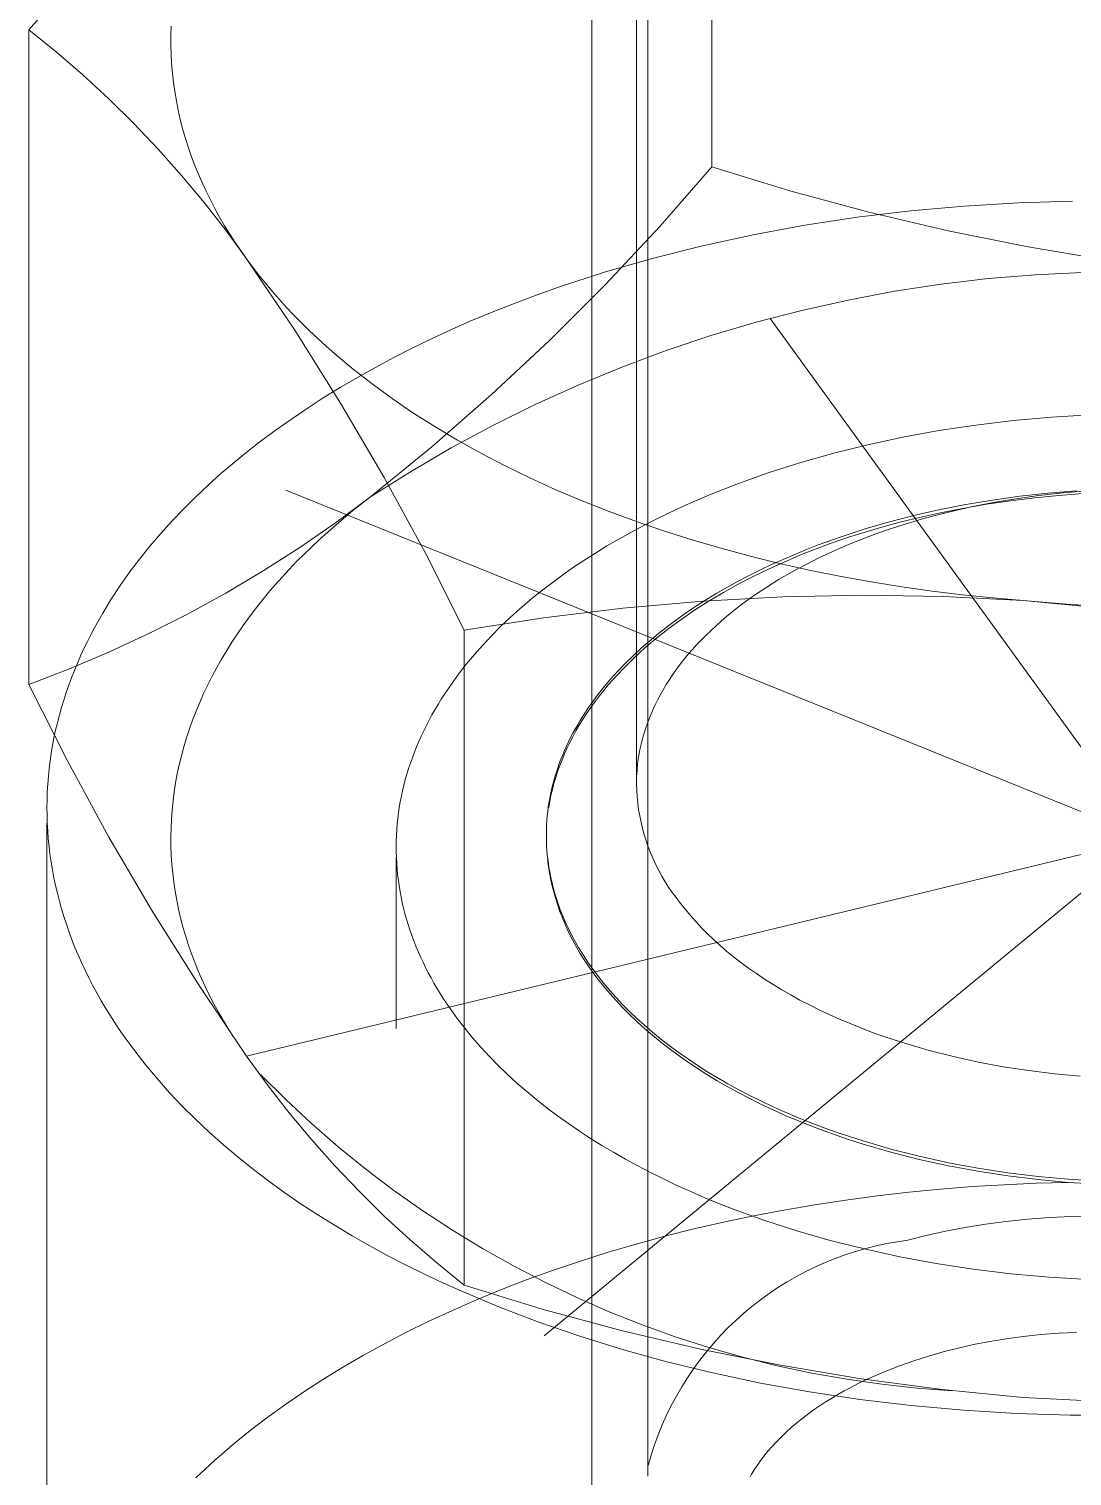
# Model space of a CAD drawing. Header units: inches. Extents: x -6 to 195, y -3 to 126.
# Drawn here: x 179.5322 to 179.8056, y 45.8138 to 46.193 of the extents above; entities that cross this region are included whole.
import ezdxf

# ---------------------------------------------------------------- set-up
doc = ezdxf.new("R2010")
doc.units = ezdxf.units.IN
doc.linetypes.add('HIDDEN', pattern=[1.905, 1.27, -0.635])
doc.layers.add('ZANO_R', color=7, linetype='Continuous', lineweight=0)
doc.layers.add('ZANO_R_przerywana', color=250, linetype='HIDDEN', lineweight=0)

msp = doc.modelspace()

# ---------------------------------------------------------------- linework, layer by layer
at = {"layer": 'ZANO_R'}
msp.add_line((179.6798, 57.18639), (179.6798, 44.52105), dxfattribs=at)
at = {"layer": 'ZANO_R_przerywana'}
for p, q in [((179.71124, 46.15691), (179.71124, 46.32854)), ((179.69147, 45.9952), (179.69147, 46.32012)), ((179.69442, 45.81376), (179.69442, 46.29179)), ((179.53222, 46.1928), (179.54511, 46.20755)), ((179.5394, 46.187), (179.53222, 46.1928)), ((179.53222, 46.02118), (179.53222, 46.1928)), ((179.56951, 46.19378), (179.56944, 46.19132)), ((179.56944, 46.19132), (179.56943, 46.18885)), ((179.56943, 46.18885), (179.56949, 46.18639)), ((179.54639, 46.18096), (179.5394, 46.187)), ((179.56949, 46.18639), (179.56963, 46.18393)), ((179.56963, 46.18393), (179.56983, 46.18148)), ((179.55317, 46.1747), (179.54639, 46.18096)), ((179.56983, 46.18148), (179.57011, 46.17903)), ((179.57011, 46.17903), (179.57045, 46.1766)), ((179.57045, 46.1766), (179.57086, 46.17416)), ((179.55975, 46.16822), (179.55317, 46.1747)), ((179.57086, 46.17416), (179.57135, 46.17174)), ((179.57135, 46.17174), (179.5719, 46.16933)), ((179.5719, 46.16933), (179.57251, 46.16693)), ((179.56611, 46.16152), (179.55975, 46.16822)), ((179.57251, 46.16693), (179.5732, 46.16454)), ((179.57225, 46.15463), (179.56611, 46.16152)), ((179.5732, 46.16454), (179.57395, 46.16216)), ((179.57395, 46.16216), (179.57476, 46.1598)), ((179.57476, 46.1598), (179.57564, 46.15745)), ((179.57564, 46.15745), (179.57658, 46.15511)), ((179.57816, 46.14753), (179.57225, 46.15463)), ((179.57658, 46.15511), (179.57759, 46.1528)), ((179.71124, 46.15691), (179.69757, 46.14126)), ((179.7317, 46.15064), (179.71124, 46.15691)), ((179.57759, 46.1528), (179.57866, 46.15049)), ((179.57866, 46.15049), (179.57978, 46.14821)), ((179.75236, 46.14505), (179.7317, 46.15064)), ((179.58383, 46.14025), (179.57816, 46.14753)), ((179.57978, 46.14821), (179.58097, 46.14595)), ((179.58097, 46.14595), (179.58221, 46.1437)), ((179.76332, 46.14536), (179.77741, 46.14662)), ((179.77741, 46.14662), (179.79158, 46.14746)), ((179.79158, 46.14746), (179.80577, 46.14787)), ((179.58221, 46.1437), (179.58351, 46.14147)), ((179.73557, 46.14159), (179.74935, 46.14368)), ((179.74935, 46.14368), (179.76332, 46.14536)), ((179.77319, 46.14014), (179.75236, 46.14505)), ((179.58351, 46.14147), (179.58487, 46.13927)), ((179.58927, 46.13278), (179.58383, 46.14025)), ((179.58487, 46.13927), (179.58628, 46.13708)), ((179.69757, 46.14126), (179.68338, 46.12607)), ((179.7088, 46.13622), (179.72204, 46.1391)), ((179.72204, 46.1391), (179.73557, 46.14159)), ((179.79417, 46.13592), (179.77319, 46.14014)), ((179.58628, 46.13708), (179.58775, 46.13492)), ((179.58775, 46.13492), (179.58927, 46.13278)), ((179.6959, 46.13297), (179.7088, 46.13622)), ((179.81528, 46.13239), (179.79417, 46.13592)), ((179.60189, 46.11405), (179.58927, 46.13278)), ((179.58927, 46.13278), (179.59084, 46.13065)), ((179.59084, 46.13065), (179.59248, 46.12853)), ((179.68338, 46.12937), (179.6959, 46.13297)), ((179.59248, 46.12853), (179.59419, 46.12642)), ((179.67129, 46.12544), (179.68338, 46.12937)), ((179.78363, 46.12759), (179.77133, 46.12614)), ((179.79597, 46.12862), (179.78363, 46.12759)), ((179.80833, 46.12923), (179.79597, 46.12862)), ((179.59419, 46.12642), (179.59596, 46.12431)), ((179.59596, 46.12431), (179.59779, 46.12221)), ((179.65967, 46.1212), (179.66542, 46.12335)), ((179.66542, 46.12335), (179.67129, 46.12544)), ((179.68338, 46.12607), (179.66869, 46.11137)), ((179.75909, 46.12427), (179.74692, 46.12198)), ((179.77133, 46.12614), (179.75909, 46.12427)), ((179.59779, 46.12221), (179.59969, 46.12012)), ((179.59969, 46.12012), (179.60165, 46.11805)), ((179.65404, 46.11897), (179.65967, 46.1212)), ((179.73484, 46.11928), (179.72285, 46.11617)), ((179.74692, 46.12198), (179.73484, 46.11928)), ((179.60165, 46.11805), (179.60368, 46.11598)), ((179.60368, 46.11598), (179.60577, 46.11393)), ((179.64316, 46.11432), (179.64853, 46.11668)), ((179.64853, 46.11668), (179.65404, 46.11897)), ((179.72285, 46.11617), (179.71098, 46.11265)), ((179.92413, 45.84459), (179.72652, 46.11717)), ((179.61393, 46.09493), (179.60189, 46.11405)), ((179.60577, 46.11393), (179.60792, 46.11189)), ((179.60792, 46.11189), (179.61014, 46.10986)), ((179.63281, 46.10943), (179.63792, 46.11191)), ((179.63792, 46.11191), (179.64316, 46.11432)), ((179.71098, 46.11265), (179.69924, 46.10872)), ((179.61014, 46.10986), (179.61242, 46.10785)), ((179.62785, 46.10691), (179.63281, 46.10943)), ((179.66869, 46.11137), (179.6535, 46.09718)), ((179.66726, 45.85054), (179.9834, 46.11121)), ((179.69924, 46.10872), (179.68764, 46.1044)), ((179.61242, 46.10785), (179.61717, 46.10388)), ((179.61833, 46.1017), (179.62302, 46.10433)), ((179.62302, 46.10433), (179.62785, 46.10691)), ((179.68764, 46.1044), (179.67619, 46.09968)), ((179.61379, 46.09903), (179.61833, 46.1017)), ((179.61717, 46.10388), (179.62217, 46.09998)), ((179.60938, 46.09633), (179.61379, 46.09903)), ((179.62217, 46.09998), (179.62741, 46.09616)), ((179.6535, 46.09718), (179.63784, 46.08351)), ((179.67619, 46.09968), (179.66491, 46.09457)), ((179.60101, 46.0908), (179.60512, 46.09358)), ((179.60512, 46.09358), (179.60938, 46.09633)), ((179.62535, 46.07544), (179.61393, 46.09493)), ((179.62741, 46.09616), (179.63289, 46.09243)), ((179.66491, 46.09457), (179.65381, 46.08908)), ((179.59704, 46.08799), (179.60101, 46.0908)), ((179.63289, 46.09243), (179.63859, 46.0888)), ((179.65381, 46.08908), (179.64291, 46.08322)), ((179.77075, 46.08776), (179.78041, 46.08922)), ((179.78041, 46.08922), (179.79026, 46.0904)), ((179.79026, 46.0904), (179.80025, 46.09129)), ((179.80025, 46.09129), (179.81034, 46.09189)), ((179.58953, 46.0823), (179.59321, 46.08516)), ((179.59321, 46.08516), (179.59704, 46.08799)), ((179.63859, 46.0888), (179.64452, 46.08526)), ((179.64452, 46.08526), (179.65067, 46.08184)), ((179.7521, 46.08406), (179.7613, 46.08604)), ((179.7613, 46.08604), (179.77075, 46.08776)), ((179.58599, 46.07942), (179.58953, 46.0823)), ((179.63784, 46.08351), (179.62173, 46.07039)), ((179.64291, 46.08322), (179.63221, 46.07698)), ((179.65067, 46.08184), (179.65702, 46.07853)), ((179.73454, 46.07941), (179.74317, 46.08184)), ((179.74317, 46.08184), (179.7521, 46.08406)), ((179.58256, 46.07649), (179.58599, 46.07942)), ((179.65702, 46.07853), (179.66356, 46.07534)), ((179.72622, 46.07676), (179.73454, 46.07941)), ((179.57922, 46.0735), (179.58256, 46.07649)), ((179.63221, 46.07698), (179.62173, 46.07039)), ((179.63614, 46.0556), (179.62535, 46.07544)), ((179.66356, 46.07534), (179.67029, 46.07228)), ((179.71063, 46.07093), (179.71825, 46.07393)), ((179.71825, 46.07393), (179.72622, 46.07676)), ((179.57281, 46.0673), (179.57597, 46.07043)), ((179.57597, 46.07043), (179.57922, 46.0735)), ((180.05108, 45.88961), (179.59958, 46.07214)), ((179.62173, 46.07039), (179.61257, 46.06361)), ((179.62173, 46.07039), (179.61714, 46.0668)), ((179.67029, 46.07228), (179.6772, 46.06934)), ((179.70695, 46.06937), (179.71063, 46.07093)), ((179.7848, 46.06955), (179.79197, 46.07055)), ((179.78952, 46.06938), (179.79585, 46.07016)), ((179.79088, 46.06988), (179.79698, 46.07073)), ((179.79197, 46.07055), (179.79933, 46.07137)), ((179.79585, 46.07016), (179.80221, 46.07079)), ((179.79698, 46.07073), (179.80323, 46.07142)), ((179.79933, 46.07137), (179.80684, 46.07199)), ((179.80221, 46.07079), (179.80858, 46.07128)), ((179.80323, 46.07142), (179.80962, 46.07195)), ((179.56975, 46.0641), (179.57281, 46.0673)), ((179.61714, 46.0668), (179.61271, 46.0631)), ((179.6772, 46.06934), (179.68427, 46.06655)), ((179.68427, 46.06655), (179.69148, 46.0639)), ((179.69988, 46.06615), (179.70337, 46.06778)), ((179.70337, 46.06778), (179.70695, 46.06937)), ((179.76453, 46.06557), (179.77106, 46.06705)), ((179.76973, 46.0655), (179.77365, 46.06649)), ((179.77071, 46.06613), (179.77695, 46.06736)), ((179.77106, 46.06705), (179.77782, 46.06838)), ((179.77365, 46.06649), (179.7792, 46.06775)), ((179.77695, 46.06736), (179.78322, 46.06844)), ((179.77782, 46.06838), (179.7848, 46.06955)), ((179.7792, 46.06775), (179.78495, 46.06888)), ((179.78322, 46.06844), (179.78952, 46.06938)), ((179.78495, 46.06888), (179.79088, 46.06988)), ((179.56679, 46.06083), (179.56975, 46.0641)), ((179.61257, 46.06361), (179.60319, 46.05715)), ((179.61271, 46.0631), (179.60844, 46.0593)), ((179.68998, 46.06109), (179.69319, 46.0628)), ((179.69148, 46.0639), (179.69883, 46.06139)), ((179.69319, 46.0628), (179.69649, 46.06449)), ((179.69649, 46.06449), (179.69988, 46.06615)), ((179.75142, 46.06117), (179.75578, 46.06245)), ((179.75172, 46.06207), (179.75811, 46.06392)), ((179.75578, 46.06245), (179.76015, 46.06365)), ((179.75804, 46.06201), (179.76191, 46.06326)), ((179.75811, 46.06392), (179.76453, 46.06557)), ((179.76015, 46.06365), (179.76453, 46.06475)), ((179.76191, 46.06326), (179.76581, 46.06442)), ((179.76453, 46.06475), (179.77071, 46.06613)), ((179.76581, 46.06442), (179.76973, 46.0655)), ((179.56395, 46.0575), (179.56679, 46.06083)), ((179.60844, 46.0593), (179.60435, 46.05539)), ((179.68374, 46.05752), (179.68684, 46.05933)), ((179.68684, 46.05933), (179.68998, 46.06109)), ((179.69883, 46.06139), (179.70631, 46.05903)), ((179.70631, 46.05903), (179.7139, 46.05682)), ((179.73911, 46.05778), (179.74538, 46.06003)), ((179.74279, 46.05831), (179.74709, 46.05979)), ((179.74538, 46.06003), (179.75172, 46.06207)), ((179.74664, 46.05772), (179.75039, 46.05924)), ((179.74709, 46.05979), (179.75142, 46.06117)), ((179.75039, 46.05924), (179.7542, 46.06067)), ((179.7542, 46.06067), (179.75804, 46.06201)), ((179.56122, 46.0541), (179.56395, 46.0575)), ((179.60319, 46.05715), (179.5936, 46.051)), ((179.60435, 46.05539), (179.60238, 46.05341)), ((179.64631, 46.03543), (179.63614, 46.0556)), ((179.67768, 46.05373), (179.68069, 46.05566)), ((179.68069, 46.05566), (179.68374, 46.05752)), ((179.7139, 46.05682), (179.72159, 46.05476)), ((179.7299, 46.05402), (179.73294, 46.05532)), ((179.73016, 46.05332), (179.73432, 46.05508)), ((179.73294, 46.05532), (179.73601, 46.05658)), ((179.73432, 46.05508), (179.73853, 46.05674)), ((179.73601, 46.05658), (179.73911, 46.05778)), ((179.73853, 46.05674), (179.74279, 46.05831)), ((179.7393, 46.05441), (179.74294, 46.05611)), ((179.74294, 46.05611), (179.74664, 46.05772)), ((179.55861, 46.05065), (179.56122, 46.0541)), ((179.60045, 46.0514), (179.59857, 46.04936)), ((179.60238, 46.05341), (179.60045, 46.0514)), ((179.67184, 46.04972), (179.67473, 46.05176)), ((179.67473, 46.05176), (179.67768, 46.05373)), ((179.72102, 46.04981), (179.72394, 46.05126)), ((179.72159, 46.05476), (179.72935, 46.05286)), ((179.72206, 46.04952), (179.72607, 46.05147)), ((179.72394, 46.05126), (179.7269, 46.05267)), ((179.72607, 46.05147), (179.73016, 46.05332)), ((179.7269, 46.05267), (179.7299, 46.05402)), ((179.72935, 46.05286), (179.73719, 46.05112)), ((179.73227, 46.05075), (179.73574, 46.05262)), ((179.73574, 46.05262), (179.7393, 46.05441)), ((179.73719, 46.05112), (179.74509, 46.04953)), ((179.55612, 46.04713), (179.55861, 46.05065)), ((179.5936, 46.051), (179.58381, 46.04518)), ((179.59675, 46.0473), (179.59497, 46.04523)), ((179.59857, 46.04936), (179.59675, 46.0473)), ((179.66623, 46.04549), (179.669, 46.04763)), ((179.669, 46.04763), (179.67184, 46.04972)), ((179.71429, 46.04535), (179.71813, 46.04748)), ((179.71532, 46.04675), (179.71815, 46.04831)), ((179.71813, 46.04748), (179.72206, 46.04952)), ((179.71815, 46.04831), (179.72102, 46.04981)), ((179.72561, 46.04675), (179.72889, 46.04879)), ((179.72889, 46.04879), (179.73227, 46.05075)), ((179.74509, 46.04953), (179.75302, 46.0481)), ((179.75302, 46.0481), (179.76099, 46.04682)), ((179.55155, 46.03993), (179.55377, 46.04356)), ((179.55377, 46.04356), (179.55612, 46.04713)), ((179.58381, 46.04518), (179.57382, 46.03969)), ((179.59497, 46.04523), (179.59324, 46.04313)), ((179.66353, 46.0433), (179.66623, 46.04549)), ((179.70719, 46.04181), (179.70984, 46.04351)), ((179.72985, 46.04421), (179.70886, 46.04309)), ((179.70984, 46.04351), (179.71255, 46.04515)), ((179.71055, 46.04313), (179.71429, 46.04535)), ((179.71255, 46.04515), (179.71532, 46.04675)), ((179.71938, 46.04244), (179.72089, 46.04354)), ((179.72089, 46.04354), (179.72244, 46.04463)), ((179.72244, 46.04463), (179.72561, 46.04675)), ((179.75086, 46.04461), (179.72985, 46.04421)), ((179.77187, 46.0443), (179.75086, 46.04461)), ((179.76099, 46.04682), (179.76896, 46.0457)), ((179.76896, 46.0457), (179.77695, 46.04474)), ((179.79286, 46.04327), (179.77187, 46.0443)), ((179.77695, 46.04474), (179.78492, 46.04393)), ((179.78492, 46.04393), (179.79286, 46.04327)), ((179.5505, 46.0381), (179.55155, 46.03993)), ((179.57382, 46.03969), (179.56366, 46.03454)), ((179.59157, 46.04101), (179.58996, 46.03887)), ((179.59324, 46.04313), (179.59157, 46.04101)), ((179.65835, 46.03875), (179.6609, 46.04105)), ((179.6609, 46.04105), (179.66353, 46.0433)), ((179.68793, 46.04125), (179.66707, 46.03869)), ((179.70886, 46.04309), (179.68793, 46.04125)), ((179.70207, 46.03829), (179.7046, 46.04007)), ((179.70342, 46.03844), (179.70693, 46.04083)), ((179.7046, 46.04007), (179.70719, 46.04181)), ((179.70693, 46.04083), (179.71055, 46.04313)), ((179.71504, 46.039), (179.71646, 46.04016)), ((179.71646, 46.04016), (179.7179, 46.04131)), ((179.7179, 46.04131), (179.71938, 46.04244)), ((179.81416, 46.04114), (179.79286, 46.04327)), ((179.79286, 46.04327), (179.8052, 46.04219)), ((179.8052, 46.04219), (179.81756, 46.04152)), ((179.54849, 46.03439), (179.54948, 46.03625)), ((179.54948, 46.03625), (179.5505, 46.0381)), ((179.5884, 46.03671), (179.58689, 46.03453)), ((179.58996, 46.03887), (179.5884, 46.03671)), ((179.58927, 45.92383), (180.06139, 46.03792)), ((179.66707, 46.03869), (179.64631, 46.03543)), ((179.65349, 46.034), (179.65587, 46.0364)), ((179.65587, 46.0364), (179.65835, 46.03875)), ((179.69725, 46.03459), (179.69962, 46.03646)), ((179.6984, 46.0347), (179.70004, 46.03596)), ((179.69962, 46.03646), (179.70207, 46.03829)), ((179.70004, 46.03596), (179.70342, 46.03844)), ((179.71102, 46.03541), (179.71232, 46.03662)), ((179.71232, 46.03662), (179.71367, 46.03782)), ((179.71367, 46.03782), (179.71504, 46.039)), ((179.54663, 46.03063), (179.54754, 46.03252)), ((179.54754, 46.03252), (179.54849, 46.03439)), ((179.56366, 46.03454), (179.55333, 46.02974)), ((179.58544, 46.03233), (179.58406, 46.03012)), ((179.58689, 46.03453), (179.58544, 46.03233)), ((179.64631, 45.86381), (179.64631, 46.03543)), ((179.65119, 46.03156), (179.65349, 46.034)), ((179.69272, 46.03074), (179.69494, 46.03268)), ((179.6937, 46.03079), (179.69523, 46.03211)), ((179.69494, 46.03268), (179.69725, 46.03459)), ((179.69523, 46.03211), (179.6968, 46.03342)), ((179.6968, 46.03342), (179.6984, 46.0347)), ((179.70732, 46.03168), (179.70852, 46.03294)), ((179.70852, 46.03294), (179.70975, 46.03418)), ((179.70975, 46.03418), (179.71102, 46.03541)), ((179.55333, 46.02974), (179.54285, 46.02528)), ((179.54493, 46.02683), (179.54576, 46.02874)), ((179.54576, 46.02874), (179.54663, 46.03063)), ((179.58406, 46.03012), (179.58273, 46.02789)), ((179.64687, 46.02653), (179.64898, 46.02907)), ((179.64898, 46.02907), (179.65119, 46.03156)), ((179.68853, 46.02673), (179.69058, 46.02875)), ((179.69058, 46.02875), (179.69272, 46.03074)), ((179.69075, 46.0281), (179.69221, 46.02945)), ((179.69221, 46.02945), (179.6937, 46.03079)), ((179.70399, 46.02783), (179.70506, 46.02913)), ((179.70506, 46.02913), (179.70617, 46.03041)), ((179.70617, 46.03041), (179.70732, 46.03168)), ((179.54285, 46.02528), (179.53222, 46.02118)), ((179.54337, 46.02298), (179.54413, 46.02491)), ((179.54413, 46.02491), (179.54493, 46.02683)), ((179.58145, 46.02565), (179.58024, 46.02339)), ((179.58273, 46.02789), (179.58145, 46.02565)), ((179.64486, 46.02395), (179.64687, 46.02653)), ((179.68468, 46.0226), (179.68656, 46.02468)), ((179.68656, 46.02468), (179.68853, 46.02673)), ((179.68663, 46.02394), (179.68796, 46.02534)), ((179.68796, 46.02534), (179.68934, 46.02673)), ((179.68934, 46.02673), (179.69075, 46.0281)), ((179.70102, 46.02387), (179.70197, 46.0252)), ((179.70197, 46.0252), (179.70296, 46.02652)), ((179.70296, 46.02652), (179.70399, 46.02783)), ((179.53222, 46.02118), (179.54239, 46.00101)), ((179.54198, 46.01909), (179.54266, 46.02104)), ((179.54266, 46.02104), (179.54337, 46.02298)), ((179.5791, 46.02112), (179.57801, 46.01883)), ((179.58024, 46.02339), (179.5791, 46.02112)), ((179.64114, 46.01867), (179.64295, 46.02133)), ((179.64295, 46.02133), (179.64486, 46.02395)), ((179.68288, 46.01964), (179.68409, 46.02109)), ((179.6829, 46.02048), (179.68468, 46.0226)), ((179.68409, 46.02109), (179.68534, 46.02252)), ((179.68534, 46.02252), (179.68663, 46.02394)), ((179.69845, 46.01983), (179.69926, 46.02118)), ((179.69926, 46.02118), (179.70012, 46.02253)), ((179.70012, 46.02253), (179.70102, 46.02387)), ((179.54075, 46.01517), (179.54135, 46.01714)), ((179.54135, 46.01714), (179.54198, 46.01909)), ((179.57801, 46.01883), (179.57699, 46.01653)), ((179.63945, 46.01598), (179.64028, 46.01733)), ((179.64028, 46.01733), (179.64114, 46.01867)), ((179.67961, 46.01618), (179.68121, 46.01834)), ((179.6806, 46.01672), (179.68172, 46.01819)), ((179.68121, 46.01834), (179.6829, 46.02048)), ((179.68172, 46.01819), (179.68288, 46.01964)), ((179.69627, 46.01571), (179.69695, 46.01709)), ((179.69695, 46.01709), (179.69768, 46.01846)), ((179.69768, 46.01846), (179.69845, 46.01983)), ((179.53969, 46.01121), (179.5402, 46.01319)), ((179.5402, 46.01319), (179.54075, 46.01517)), ((179.57603, 46.01422), (179.57513, 46.0119)), ((179.57699, 46.01653), (179.57603, 46.01422)), ((179.63712, 46.01187), (179.63787, 46.01325)), ((179.63787, 46.01325), (179.63865, 46.01462)), ((179.63865, 46.01462), (179.63945, 46.01598)), ((179.6774, 46.01289), (179.67812, 46.01399)), ((179.67751, 46.01224), (179.6785, 46.01374)), ((179.67812, 46.01399), (179.67885, 46.01509)), ((179.6785, 46.01374), (179.67952, 46.01523)), ((179.67885, 46.01509), (179.67961, 46.01618)), ((179.67952, 46.01523), (179.6806, 46.01672)), ((179.69504, 46.01294), (179.69563, 46.01433)), ((179.69563, 46.01433), (179.69627, 46.01571)), ((179.53922, 46.00922), (179.53969, 46.01121)), ((179.5743, 46.00957), (179.57353, 46.00723)), ((179.57513, 46.0119), (179.5743, 46.00957)), ((179.63571, 46.00909), (179.6364, 46.01049)), ((179.6364, 46.01049), (179.63712, 46.01187)), ((179.67481, 46.00843), (179.67542, 46.00955)), ((179.67542, 46.00955), (179.67606, 46.01067)), ((179.67569, 46.00921), (179.67658, 46.01073)), ((179.67606, 46.01067), (179.67672, 46.01178)), ((179.67658, 46.01073), (179.67751, 46.01224)), ((179.67672, 46.01178), (179.6774, 46.01289)), ((179.69354, 46.00875), (179.694, 46.01015)), ((179.694, 46.01015), (179.6945, 46.01154)), ((179.6945, 46.01154), (179.69504, 46.01294)), ((179.53841, 46.00522), (179.53879, 46.00722)), ((179.53879, 46.00722), (179.53922, 46.00922)), ((179.57353, 46.00723), (179.57282, 46.00489)), ((179.63383, 46.00488), (179.63442, 46.00629)), ((179.63442, 46.00629), (179.63505, 46.0077)), ((179.63505, 46.0077), (179.63571, 46.00909)), ((179.67313, 46.00505), (179.67366, 46.00618)), ((179.67331, 46.00461), (179.67405, 46.00615)), ((179.67366, 46.00618), (179.67422, 46.0073)), ((179.67405, 46.00615), (179.67485, 46.00768)), ((179.67422, 46.0073), (179.67481, 46.00843)), ((179.67485, 46.00768), (179.67569, 46.00921)), ((179.69245, 46.00454), (179.69277, 46.00595)), ((179.69277, 46.00595), (179.69313, 46.00735)), ((179.69313, 46.00735), (179.69354, 46.00875)), ((179.53778, 46.00119), (179.53807, 46.00321)), ((179.53807, 46.00321), (179.53841, 46.00522)), ((179.57219, 46.00254), (179.57161, 46.00018)), ((179.57282, 46.00489), (179.57219, 46.00254)), ((179.63221, 46.0006), (179.63272, 46.00203)), ((179.63272, 46.00203), (179.63326, 46.00346)), ((179.63326, 46.00346), (179.63383, 46.00488)), ((179.67168, 46.00164), (179.67214, 46.00277)), ((179.67196, 46.00151), (179.67261, 46.00306)), ((179.67214, 46.00277), (179.67262, 46.00391)), ((179.67261, 46.00306), (179.67331, 46.00461)), ((179.67262, 46.00391), (179.67313, 46.00505)), ((179.69177, 46.00034), (179.69195, 46.00174)), ((179.69195, 46.00174), (179.69218, 46.00314)), ((179.69218, 46.00314), (179.69245, 46.00454)), ((179.53732, 45.99714), (179.53753, 45.99917)), ((179.53753, 45.99917), (179.53778, 46.00119)), ((179.54239, 46.00101), (179.55318, 45.98117)), ((179.57161, 46.00018), (179.57111, 45.99781)), ((179.6313, 45.99773), (179.63174, 45.99917)), ((179.63174, 45.99917), (179.63221, 46.0006)), ((179.67011, 45.99706), (179.67047, 45.99821)), ((179.67029, 45.99683), (179.6708, 45.9984)), ((179.67047, 45.99821), (179.67085, 45.99935)), ((179.6708, 45.9984), (179.67135, 45.99995)), ((179.67085, 45.99935), (179.67125, 46.00049)), ((179.67125, 46.00049), (179.67168, 46.00164)), ((179.67135, 45.99995), (179.67196, 46.00151)), ((179.69153, 45.99755), (179.69163, 45.99895)), ((179.69163, 45.99895), (179.69177, 46.00034)), ((179.53704, 45.99308), (179.53716, 45.99511)), ((179.53716, 45.99511), (179.53732, 45.99714)), ((179.57067, 45.99544), (179.5703, 45.99307)), ((179.57111, 45.99781), (179.57067, 45.99544)), ((179.63016, 45.99338), (179.6305, 45.99483)), ((179.6305, 45.99483), (179.63088, 45.99628)), ((179.63088, 45.99628), (179.6313, 45.99773)), ((179.66921, 45.99362), (179.66948, 45.99477)), ((179.66942, 45.99371), (179.66983, 45.99527)), ((179.66948, 45.99477), (179.66979, 45.99591)), ((179.66979, 45.99591), (179.67011, 45.99706)), ((179.66983, 45.99527), (179.67029, 45.99683)), ((179.69153, 45.99351), (179.69147, 45.9952)), ((179.53694, 45.98899), (179.53697, 45.99104)), ((179.53697, 45.99104), (179.53704, 45.99308)), ((179.56999, 45.9907), (179.56975, 45.98832)), ((179.5703, 45.99307), (179.56999, 45.9907)), ((179.62931, 45.989), (179.62956, 45.99046)), ((179.62956, 45.99046), (179.62984, 45.99192)), ((179.62984, 45.99192), (179.63016, 45.99338)), ((179.66848, 45.98901), (179.66875, 45.99058)), ((179.66853, 45.99018), (179.66873, 45.99133)), ((179.66873, 45.99133), (179.66896, 45.99247)), ((179.66875, 45.99058), (179.66906, 45.99214)), ((179.66896, 45.99247), (179.66921, 45.99362)), ((179.66906, 45.99214), (179.66942, 45.99371)), ((179.69164, 45.99182), (179.69153, 45.99351)), ((179.69181, 45.99014), (179.69164, 45.99182)), ((179.53696, 45.98695), (179.53694, 45.98899)), ((179.53703, 45.98491), (179.53696, 45.98695)), ((179.56975, 45.98832), (179.56957, 45.98595)), ((179.62891, 45.98607), (179.62909, 45.98754)), ((179.62909, 45.98754), (179.62931, 45.989)), ((179.66799, 45.9856), (179.66809, 45.98674)), ((179.66809, 45.98674), (179.66821, 45.98789)), ((179.66821, 45.98789), (179.66836, 45.98903)), ((179.66836, 45.98903), (179.66853, 45.99018)), ((179.69204, 45.98846), (179.69181, 45.99014)), ((179.69232, 45.9868), (179.69204, 45.98846)), ((179.69266, 45.98514), (179.69232, 45.9868)), ((179.53694, 45.73164), (179.53694, 45.98491)), ((179.53714, 45.98286), (179.53703, 45.98491)), ((179.53729, 45.98081), (179.53714, 45.98286)), ((179.56947, 45.98357), (179.56942, 45.9812)), ((179.56957, 45.98595), (179.56947, 45.98357)), ((179.62855, 45.98166), (179.62864, 45.98313)), ((179.62864, 45.98313), (179.62876, 45.9846)), ((179.62876, 45.9846), (179.62891, 45.98607)), ((179.66785, 45.98219), (179.66787, 45.98332)), ((179.66787, 45.98332), (179.66792, 45.98446)), ((179.66792, 45.98446), (179.66799, 45.9856)), ((179.69306, 45.9835), (179.69266, 45.98514)), ((179.6935, 45.98187), (179.69306, 45.9835)), ((179.53749, 45.97876), (179.53729, 45.98081)), ((179.55318, 45.98117), (179.5646, 45.96168)), ((179.56942, 45.9812), (179.56945, 45.97882)), ((179.62848, 45.97872), (179.6285, 45.98019)), ((179.6285, 45.98019), (179.62855, 45.98166)), ((179.66785, 45.98106), (179.66785, 45.98219)), ((179.66788, 45.97993), (179.66785, 45.98106)), ((179.66793, 45.9788), (179.66788, 45.97993)), ((179.69401, 45.98025), (179.6935, 45.98187)), ((179.69456, 45.97865), (179.69401, 45.98025)), ((179.53774, 45.97671), (179.53749, 45.97876)), ((179.53803, 45.97467), (179.53774, 45.97671)), ((179.56945, 45.97882), (179.56954, 45.97646)), ((179.56954, 45.97646), (179.56969, 45.97409)), ((179.62849, 45.97725), (179.62848, 45.97872)), ((179.62848, 42.1211), (179.62848, 45.97578)), ((179.62854, 45.97578), (179.62849, 45.97725)), ((179.62862, 45.97431), (179.62854, 45.97578)), ((179.668, 45.97768), (179.66793, 45.9788)), ((179.6681, 45.97656), (179.668, 45.97768)), ((179.66822, 45.97544), (179.6681, 45.97656)), ((179.6684, 45.97343), (179.66813, 45.97543)), ((179.66837, 45.97433), (179.66822, 45.97544)), ((179.69517, 45.97708), (179.69456, 45.97865)), ((179.69583, 45.97552), (179.69517, 45.97708)), ((179.69654, 45.97399), (179.69583, 45.97552)), ((179.53837, 45.97262), (179.53803, 45.97467)), ((179.53876, 45.97057), (179.53837, 45.97262)), ((179.56969, 45.97409), (179.56991, 45.97173)), ((179.56991, 45.97173), (179.5702, 45.96938)), ((179.62873, 45.97284), (179.62862, 45.97431)), ((179.62887, 45.97138), (179.62873, 45.97284)), ((179.62905, 45.96991), (179.62887, 45.97138)), ((179.66853, 45.97322), (179.66837, 45.97433)), ((179.66874, 45.97144), (179.6684, 45.97343)), ((179.66872, 45.97212), (179.66853, 45.97322)), ((179.66894, 45.97102), (179.66872, 45.97212)), ((179.66915, 45.96946), (179.66874, 45.97144)), ((179.69731, 45.97248), (179.69654, 45.97399)), ((179.69812, 45.971), (179.69731, 45.97248)), ((179.53919, 45.96853), (179.53876, 45.97057)), ((179.53967, 45.96649), (179.53919, 45.96853)), ((179.5702, 45.96938), (179.57055, 45.96703)), ((179.62926, 45.96845), (179.62905, 45.96991)), ((179.6295, 45.96699), (179.62926, 45.96845)), ((179.66917, 45.96993), (179.66894, 45.97102)), ((179.66962, 45.96749), (179.66915, 45.96946)), ((179.66943, 45.96884), (179.66917, 45.96993)), ((179.66971, 45.96776), (179.66943, 45.96884)), ((179.67001, 45.96668), (179.66971, 45.96776)), ((179.69898, 45.96954), (179.69812, 45.971)), ((179.69989, 45.96812), (179.69898, 45.96954)), ((179.70085, 45.96672), (179.69989, 45.96812)), ((179.54019, 45.96445), (179.53967, 45.96649)), ((179.54076, 45.96242), (179.54019, 45.96445)), ((179.57055, 45.96703), (179.57096, 45.96469)), ((179.57096, 45.96469), (179.57144, 45.96236)), ((179.62978, 45.96554), (179.6295, 45.96699)), ((179.63008, 45.96408), (179.62978, 45.96554)), ((179.63042, 45.96264), (179.63008, 45.96408)), ((179.67015, 45.96554), (179.66962, 45.96749)), ((179.67033, 45.96561), (179.67001, 45.96668)), ((179.67075, 45.96361), (179.67015, 45.96554)), ((179.67067, 45.96455), (179.67033, 45.96561)), ((179.67104, 45.96349), (179.67067, 45.96455)), ((179.70185, 45.96536), (179.70085, 45.96672)), ((179.70303, 45.96379), (179.70185, 45.96536)), ((179.70428, 45.96221), (179.70303, 45.96379)), ((179.54137, 45.96039), (179.54076, 45.96242)), ((179.54203, 45.95837), (179.54137, 45.96039)), ((179.5646, 45.96168), (179.57664, 45.94256)), ((179.57144, 45.96236), (179.57198, 45.96004)), ((179.57198, 45.96004), (179.57258, 45.95773)), ((179.63079, 45.96119), (179.63042, 45.96264)), ((179.63119, 45.95975), (179.63079, 45.96119)), ((179.67141, 45.9617), (179.67075, 45.96361)), ((179.67142, 45.96244), (179.67104, 45.96349)), ((179.67213, 45.95981), (179.67141, 45.9617)), ((179.67182, 45.96139), (179.67142, 45.96244)), ((179.67225, 45.96035), (179.67182, 45.96139)), ((179.67269, 45.95932), (179.67225, 45.96035)), ((179.7056, 45.96064), (179.70428, 45.96221)), ((179.70699, 45.95908), (179.7056, 45.96064)), ((179.54274, 45.95635), (179.54203, 45.95837)), ((179.54349, 45.95434), (179.54274, 45.95635)), ((179.57258, 45.95773), (179.57325, 45.95543)), ((179.63163, 45.95832), (179.63119, 45.95975)), ((179.63209, 45.95689), (179.63163, 45.95832)), ((179.63259, 45.95546), (179.63209, 45.95689)), ((179.67292, 45.95795), (179.67213, 45.95981)), ((179.67315, 45.9583), (179.67269, 45.95932)), ((179.67376, 45.95611), (179.67292, 45.95795)), ((179.67363, 45.95728), (179.67315, 45.9583)), ((179.67413, 45.95627), (179.67363, 45.95728)), ((179.67518, 45.95427), (179.67413, 45.95627)), ((179.70846, 45.95752), (179.70699, 45.95908)), ((179.71, 45.95596), (179.70846, 45.95752)), ((179.54428, 45.95233), (179.54349, 45.95434)), ((179.57325, 45.95543), (179.57397, 45.95314)), ((179.57397, 45.95314), (179.57476, 45.95087)), ((179.63311, 45.95405), (179.63259, 45.95546)), ((179.63367, 45.95263), (179.63311, 45.95405)), ((179.63426, 45.95123), (179.63367, 45.95263)), ((179.67467, 45.95431), (179.67376, 45.95611)), ((179.67563, 45.95253), (179.67467, 45.95431)), ((179.6763, 45.9523), (179.67518, 45.95427)), ((179.67666, 45.95079), (179.67563, 45.95253)), ((179.71162, 45.95442), (179.71, 45.95596)), ((179.71332, 45.95289), (179.71162, 45.95442)), ((179.71508, 45.95137), (179.71332, 45.95289)), ((179.54512, 45.95033), (179.54428, 45.95233)), ((179.54601, 45.94834), (179.54512, 45.95033)), ((179.57476, 45.95087), (179.5756, 45.9486)), ((179.5756, 45.9486), (179.57651, 45.94636)), ((179.63487, 45.94983), (179.63426, 45.95123)), ((179.63552, 45.94844), (179.63487, 45.94983)), ((179.67749, 45.95036), (179.6763, 45.9523)), ((179.67773, 45.94908), (179.67666, 45.95079)), ((179.67875, 45.94846), (179.67749, 45.95036)), ((179.67887, 45.94741), (179.67773, 45.94908)), ((179.71693, 45.94986), (179.71508, 45.95137)), ((179.71884, 45.94837), (179.71693, 45.94986)), ((179.54693, 45.94635), (179.54601, 45.94834)), ((179.54791, 45.94438), (179.54693, 45.94635)), ((179.57651, 45.94636), (179.57747, 45.94412)), ((179.63619, 45.94705), (179.63552, 45.94844)), ((179.6369, 45.94568), (179.63619, 45.94705)), ((179.63763, 45.94431), (179.6369, 45.94568)), ((179.68006, 45.94659), (179.67875, 45.94846)), ((179.68006, 45.94577), (179.67887, 45.94741)), ((179.68144, 45.94474), (179.68006, 45.94659)), ((179.68144, 45.94392), (179.68006, 45.94577)), ((179.72084, 45.9469), (179.71884, 45.94837)), ((179.7229, 45.94544), (179.72084, 45.9469)), ((179.72504, 45.94401), (179.7229, 45.94544)), ((179.54892, 45.94241), (179.54791, 45.94438)), ((179.54998, 45.94045), (179.54892, 45.94241)), ((179.57664, 45.94256), (179.58927, 45.92383)), ((179.57747, 45.94412), (179.57849, 45.9419)), ((179.57849, 45.9419), (179.57956, 45.9397)), ((179.63839, 45.94295), (179.63763, 45.94431)), ((179.63918, 45.9416), (179.63839, 45.94295)), ((179.64, 45.94026), (179.63918, 45.9416)), ((179.68291, 45.94289), (179.68144, 45.94474)), ((179.68291, 45.94207), (179.68144, 45.94392)), ((179.68447, 45.94104), (179.68291, 45.94289)), ((179.68447, 45.94022), (179.68291, 45.94207)), ((179.68611, 45.9392), (179.68447, 45.94104)), ((179.72726, 45.9426), (179.72504, 45.94401)), ((179.72954, 45.94121), (179.72726, 45.9426)), ((179.7319, 45.93985), (179.72954, 45.94121)), ((179.55108, 45.9385), (179.54998, 45.94045)), ((179.55222, 45.93656), (179.55108, 45.9385)), ((179.57956, 45.9397), (179.58069, 45.93752)), ((179.58069, 45.93752), (179.58187, 45.93535)), ((179.64084, 45.93892), (179.64, 45.94026)), ((179.64261, 45.93628), (179.64084, 45.93892)), ((179.68611, 45.93838), (179.68447, 45.94022)), ((179.68784, 45.93736), (179.68611, 45.9392)), ((179.68784, 45.93654), (179.68611, 45.93838)), ((179.68965, 45.93553), (179.68784, 45.93736)), ((179.73433, 45.93852), (179.7319, 45.93985)), ((179.73682, 45.93722), (179.73433, 45.93852)), ((179.55341, 45.93463), (179.55222, 45.93656)), ((179.55464, 45.93272), (179.55341, 45.93463)), ((179.58187, 45.93535), (179.58311, 45.9332)), ((179.64447, 45.93369), (179.64261, 45.93628)), ((179.64644, 45.93113), (179.64447, 45.93369)), ((179.68965, 45.93472), (179.68784, 45.93654)), ((179.69156, 45.93372), (179.68965, 45.93553)), ((179.69156, 45.9329), (179.68965, 45.93472)), ((179.69355, 45.93191), (179.69156, 45.93372)), ((179.73938, 45.93595), (179.73682, 45.93722)), ((179.74201, 45.93471), (179.73938, 45.93595)), ((179.7447, 45.93351), (179.74201, 45.93471)), ((179.74745, 45.93234), (179.7447, 45.93351)), ((179.5559, 45.93081), (179.55464, 45.93272)), ((179.55721, 45.92892), (179.5559, 45.93081)), ((179.58311, 45.9332), (179.5844, 45.93107)), ((179.5844, 45.93107), (179.58574, 45.92896)), ((179.64851, 45.92861), (179.64644, 45.93113)), ((179.69355, 45.9311), (179.69156, 45.9329)), ((179.69563, 45.93013), (179.69355, 45.93191)), ((179.69563, 45.92931), (179.69355, 45.9311)), ((179.6978, 45.92835), (179.69563, 45.93013)), ((179.75026, 45.93121), (179.74745, 45.93234)), ((179.75312, 45.93012), (179.75026, 45.93121)), ((179.75605, 45.92907), (179.75312, 45.93012)), ((179.55995, 45.92517), (179.55721, 45.92892)), ((179.65067, 45.92614), (179.64851, 45.92861)), ((179.65291, 45.92372), (179.65067, 45.92614)), ((179.6978, 45.92754), (179.69563, 45.92931)), ((179.70005, 45.9266), (179.6978, 45.92835)), ((179.70005, 45.92578), (179.6978, 45.92754)), ((179.7024, 45.92487), (179.70005, 45.9266)), ((179.75902, 45.92806), (179.75605, 45.92907)), ((179.76204, 45.9271), (179.75902, 45.92806)), ((179.76822, 45.9253), (179.76204, 45.9271)), ((179.56284, 45.92147), (179.55995, 45.92517)), ((179.58927, 45.92383), (179.5947, 45.91637)), ((179.65524, 45.92135), (179.65291, 45.92372)), ((179.7024, 45.92405), (179.70005, 45.92578)), ((179.70483, 45.92316), (179.7024, 45.92487)), ((179.70483, 45.92234), (179.7024, 45.92405)), ((179.70735, 45.92147), (179.70483, 45.92316)), ((179.70735, 45.92065), (179.70483, 45.92234)), ((179.77456, 45.92369), (179.76822, 45.9253)), ((179.78104, 45.92227), (179.77456, 45.92369)), ((179.78762, 45.92105), (179.78104, 45.92227)), ((179.56589, 45.91783), (179.56284, 45.92147)), ((179.59296, 45.91898), (179.59954, 45.91244)), ((179.65766, 45.91902), (179.65524, 45.92135)), ((179.66015, 45.91674), (179.65766, 45.91902)), ((179.70995, 45.91981), (179.70735, 45.92147)), ((179.70995, 45.919), (179.70735, 45.92065)), ((179.71264, 45.91818), (179.70995, 45.91981)), ((179.71264, 45.91737), (179.70995, 45.919)), ((179.79429, 45.92002), (179.78762, 45.92105)), ((179.80102, 45.9192), (179.79429, 45.92002)), ((179.80777, 45.91858), (179.80102, 45.9192)), ((179.56908, 45.91424), (179.56589, 45.91783)), ((179.5947, 45.91637), (179.60037, 45.90908)), ((179.66271, 45.91452), (179.66015, 45.91674)), ((179.66535, 45.91234), (179.66271, 45.91452)), ((179.71541, 45.91658), (179.71264, 45.91818)), ((179.71541, 45.91577), (179.71264, 45.91737)), ((179.71827, 45.91502), (179.71541, 45.91658)), ((179.71827, 45.9142), (179.71541, 45.91577)), ((179.7212, 45.91348), (179.71827, 45.91502)), ((179.57241, 45.91072), (179.56908, 45.91424)), ((179.57589, 45.90726), (179.57241, 45.91072)), ((179.59954, 45.91244), (179.60632, 45.90613)), ((179.66805, 45.91022), (179.66535, 45.91234)), ((179.7212, 45.91267), (179.71827, 45.9142)), ((179.72421, 45.91199), (179.7212, 45.91348)), ((179.72421, 45.91117), (179.7212, 45.91267)), ((179.7273, 45.91053), (179.72421, 45.91199)), ((179.7273, 45.90972), (179.72421, 45.91117)), ((179.57949, 45.90387), (179.57589, 45.90726)), ((179.60037, 45.90908), (179.60628, 45.90199)), ((179.67081, 45.90815), (179.66805, 45.91022)), ((179.67363, 45.90614), (179.67081, 45.90815)), ((179.73047, 45.90912), (179.7273, 45.91053)), ((179.73047, 45.9083), (179.7273, 45.90972)), ((179.7337, 45.90775), (179.73047, 45.90912)), ((179.7337, 45.90693), (179.73047, 45.9083)), ((179.73701, 45.90642), (179.7337, 45.90775)), ((179.73701, 45.9056), (179.7337, 45.90693)), ((179.58323, 45.90055), (179.57949, 45.90387)), ((179.60632, 45.90613), (179.61332, 45.90005)), ((179.6765, 45.90418), (179.67363, 45.90614)), ((179.67942, 45.90227), (179.6765, 45.90418)), ((179.74038, 45.90513), (179.73701, 45.90642)), ((179.74038, 45.90432), (179.73701, 45.9056)), ((179.74382, 45.9039), (179.74038, 45.90513)), ((179.74382, 45.90308), (179.74038, 45.90432)), ((179.74732, 45.90271), (179.74382, 45.9039)), ((179.58708, 45.8973), (179.58323, 45.90055)), ((179.60628, 45.90199), (179.61242, 45.89509)), ((179.61332, 45.90005), (179.62052, 45.89421)), ((179.68239, 45.90042), (179.67942, 45.90227)), ((179.68543, 45.89861), (179.68239, 45.90042)), ((179.74732, 45.9019), (179.74382, 45.90308)), ((179.75087, 45.90158), (179.74732, 45.90271)), ((179.75087, 45.90076), (179.74732, 45.9019)), ((179.75814, 45.89946), (179.75087, 45.90158)), ((179.75814, 45.89865), (179.75087, 45.90076)), ((179.7656, 45.89757), (179.75814, 45.89946)), ((179.59105, 45.89412), (179.58708, 45.8973)), ((179.68857, 45.89682), (179.68543, 45.89861)), ((179.6918, 45.89506), (179.68857, 45.89682)), ((179.7656, 45.89675), (179.75814, 45.89865)), ((179.77322, 45.89589), (179.7656, 45.89757)), ((179.77322, 45.89508), (179.7656, 45.89675)), ((179.78097, 45.89445), (179.77322, 45.89589)), ((179.59513, 45.89102), (179.59105, 45.89412)), ((179.61242, 45.89509), (179.61878, 45.88839)), ((179.62052, 45.89421), (179.62791, 45.88861)), ((179.69513, 45.89332), (179.6918, 45.89506)), ((179.69856, 45.89162), (179.69513, 45.89332)), ((179.78097, 45.89364), (179.77322, 45.89508)), ((179.78882, 45.89325), (179.78097, 45.89445)), ((179.78882, 45.89243), (179.78097, 45.89364)), ((179.79673, 45.89228), (179.78882, 45.89325)), ((179.79673, 45.89147), (179.78882, 45.89243)), ((179.80467, 45.89156), (179.79673, 45.89228)), ((179.59932, 45.888), (179.59513, 45.89102)), ((179.6036, 45.88505), (179.59932, 45.888)), ((179.61878, 45.88839), (179.62536, 45.88191)), ((179.62791, 45.88861), (179.63548, 45.88327)), ((179.70208, 45.88995), (179.69856, 45.89162)), ((179.7057, 45.88831), (179.70208, 45.88995)), ((179.70941, 45.88671), (179.7057, 45.88831)), ((179.76284, 45.88815), (179.75456, 45.8872)), ((179.77116, 45.88895), (179.76284, 45.88815)), ((179.77951, 45.88961), (179.77116, 45.88895)), ((179.78789, 45.89012), (179.77951, 45.88961)), ((179.79628, 45.89048), (179.78789, 45.89012)), ((179.80467, 45.89069), (179.79628, 45.89048)), ((179.80467, 45.89074), (179.79673, 45.89147)), ((179.81262, 45.89107), (179.80467, 45.89156)), ((179.81262, 45.89025), (179.80467, 45.89074)), ((179.60798, 45.88218), (179.6036, 45.88505)), ((179.71321, 45.88515), (179.70941, 45.88671)), ((179.7171, 45.88363), (179.71321, 45.88515)), ((179.7382, 45.88486), (179.73013, 45.88348)), ((179.74635, 45.8861), (179.7382, 45.88486)), ((179.75456, 45.8872), (179.74635, 45.8861)), ((179.61245, 45.87939), (179.60798, 45.88218)), ((179.62536, 45.88191), (179.63214, 45.87565)), ((179.63548, 45.88327), (179.64323, 45.87819)), ((179.72216, 45.88196), (179.71429, 45.8803)), ((179.72515, 45.88073), (179.7171, 45.88363)), ((179.73013, 45.88348), (179.72216, 45.88196)), ((179.73354, 45.87802), (179.72515, 45.88073)), ((179.78293, 45.87977), (179.7884, 45.88051)), ((179.7884, 45.88051), (179.794, 45.88111)), ((179.794, 45.88111), (179.79971, 45.88155)), ((179.79971, 45.88155), (179.80552, 45.88183)), ((179.80552, 45.88183), (179.81141, 45.88195)), ((179.61699, 45.87669), (179.61245, 45.87939)), ((179.62162, 45.87406), (179.61699, 45.87669)), ((179.64323, 45.87819), (179.65115, 45.87337)), ((179.6989, 45.8766), (179.69139, 45.87456)), ((179.70653, 45.87852), (179.6989, 45.8766)), ((179.71429, 45.8803), (179.70653, 45.87852)), ((179.74225, 45.87553), (179.73354, 45.87802)), ((179.76262, 45.87556), (179.76744, 45.87679)), ((179.76744, 45.87679), (179.77244, 45.8779)), ((179.77244, 45.8779), (179.7776, 45.8789)), ((179.7776, 45.8789), (179.78293, 45.87977)), ((179.62631, 45.87152), (179.62162, 45.87406)), ((179.63214, 45.87565), (179.63913, 45.86961)), ((179.65115, 45.87337), (179.65923, 45.86882)), ((179.69139, 45.87456), (179.68403, 45.8724)), ((179.75125, 45.87327), (179.74225, 45.87553)), ((179.74889, 45.87264), (179.75159, 45.87342)), ((179.76052, 45.87125), (179.75125, 45.87327)), ((179.75159, 45.87342), (179.75432, 45.8741)), ((179.75432, 45.8741), (179.75707, 45.87468)), ((179.75707, 45.87468), (179.75983, 45.87517)), ((179.75983, 45.87517), (179.76262, 45.87556)), ((179.63106, 45.86906), (179.62631, 45.87152)), ((179.63588, 45.86669), (179.63106, 45.86906)), ((179.63913, 45.86961), (179.64631, 45.86381)), ((179.67681, 45.87012), (179.66975, 45.86774)), ((179.68403, 45.8724), (179.67681, 45.87012)), ((179.73839, 45.86862), (179.74096, 45.86976)), ((179.74096, 45.86976), (179.74357, 45.87081)), ((179.74357, 45.87081), (179.74621, 45.87177)), ((179.74621, 45.87177), (179.74889, 45.87264)), ((179.77004, 45.86949), (179.76052, 45.87125)), ((179.77975, 45.868), (179.77004, 45.86949)), ((179.64074, 45.86439), (179.63588, 45.86669)), ((179.66286, 45.86524), (179.65613, 45.86265)), ((179.65923, 45.86882), (179.66745, 45.86454)), ((179.66975, 45.86774), (179.66286, 45.86524)), ((179.73095, 45.86467), (179.73338, 45.86607)), ((179.73338, 45.86607), (179.73587, 45.86739)), ((179.73587, 45.86739), (179.73839, 45.86862)), ((179.78964, 45.8668), (179.77975, 45.868)), ((179.79967, 45.86588), (179.78964, 45.8668)), ((179.80979, 45.86527), (179.79967, 45.86588)), ((179.64565, 45.86218), (179.64074, 45.86439)), ((179.6556, 45.85801), (179.64565, 45.86218)), ((179.64631, 45.86381), (179.66677, 45.85754)), ((179.65613, 45.86265), (179.64958, 45.85996)), ((179.66745, 45.86454), (179.67581, 45.86055)), ((179.72395, 45.85996), (179.72623, 45.86161)), ((179.72623, 45.86161), (179.72856, 45.86318)), ((179.72856, 45.86318), (179.73095, 45.86467)), ((179.64958, 45.85996), (179.64321, 45.85718)), ((179.66585, 45.85411), (179.6556, 45.85801)), ((179.67581, 45.86055), (179.68431, 45.85684)), ((179.71958, 45.85643), (179.72173, 45.85823)), ((179.72173, 45.85823), (179.72395, 45.85996)), ((179.63702, 45.85432), (179.63103, 45.85138)), ((179.64321, 45.85718), (179.63702, 45.85432)), ((179.67659, 45.8504), (179.66585, 45.85411)), ((179.66677, 45.85754), (179.68743, 45.85194)), ((179.68431, 45.85684), (179.69292, 45.85341)), ((179.71546, 45.8526), (179.71749, 45.85455)), ((179.71749, 45.85455), (179.71958, 45.85643)), ((179.63103, 45.85138), (179.62523, 45.84836)), ((179.68779, 45.84693), (179.67659, 45.8504)), ((179.68743, 45.85194), (179.70826, 45.84703)), ((179.69292, 45.85341), (179.70164, 45.85028)), ((179.70164, 45.85028), (179.71047, 45.84745)), ((179.71162, 45.8485), (179.7135, 45.85058)), ((179.7135, 45.85058), (179.71546, 45.8526)), ((179.79286, 45.85035), (179.7884, 45.84975)), ((179.79742, 45.85083), (179.79286, 45.85035)), ((179.80208, 45.85119), (179.79742, 45.85083)), ((179.80682, 45.85142), (179.80208, 45.85119)), ((179.62523, 45.84836), (179.61962, 45.84527)), ((179.69944, 45.84371), (179.68779, 45.84693)), ((179.70807, 45.84414), (179.70981, 45.84635)), ((179.70826, 45.84703), (179.72924, 45.84281)), ((179.70981, 45.84635), (179.71162, 45.8485)), ((179.71047, 45.84745), (179.71938, 45.84491)), ((179.77184, 45.84631), (179.76799, 45.84522)), ((179.77577, 45.84731), (179.77184, 45.84631)), ((179.77985, 45.84822), (179.77577, 45.84731)), ((179.78406, 45.84904), (179.77985, 45.84822)), ((179.7884, 45.84975), (179.78406, 45.84904)), ((179.61962, 45.84527), (179.61421, 45.84213)), ((179.71151, 45.84077), (179.69944, 45.84371)), ((179.70641, 45.84186), (179.70807, 45.84414)), ((179.71938, 45.84491), (179.72838, 45.84268)), ((179.72838, 45.84268), (179.73745, 45.84075)), ((179.72924, 45.84281), (179.75035, 45.83928)), ((179.76038, 45.84266), (179.75665, 45.8412)), ((179.76417, 45.844), (179.76038, 45.84266)), ((179.76799, 45.84522), (179.76417, 45.844)), ((179.60901, 45.83893), (179.604, 45.83567)), ((179.61421, 45.84213), (179.60901, 45.83893)), ((179.70334, 45.83716), (179.70484, 45.83954)), ((179.70484, 45.83954), (179.70641, 45.84186)), ((179.72399, 45.83813), (179.71151, 45.84077)), ((179.73745, 45.84075), (179.74657, 45.83912)), ((179.74657, 45.83912), (179.75575, 45.83781)), ((179.75118, 45.83877), (179.7494, 45.83791)), ((179.75035, 45.83928), (179.77157, 45.83645)), ((179.75298, 45.83961), (179.75118, 45.83877)), ((179.7548, 45.84042), (179.75298, 45.83961)), ((179.75665, 45.8412), (179.7548, 45.84042)), ((179.604, 45.83567), (179.5992, 45.83237)), ((179.70193, 45.83473), (179.70334, 45.83716)), ((179.73683, 45.83582), (179.72399, 45.83813)), ((179.75, 45.83385), (179.73683, 45.83582)), ((179.74424, 45.83512), (179.74258, 45.83413)), ((179.74593, 45.83608), (179.74424, 45.83512)), ((179.74765, 45.83701), (179.74593, 45.83608)), ((179.7494, 45.83791), (179.74765, 45.83701)), ((179.75575, 45.83781), (179.76496, 45.8368)), ((179.76496, 45.8368), (179.7742, 45.83611)), ((179.77157, 45.83645), (179.79286, 45.83432)), ((179.5992, 45.83237), (179.59459, 45.82903)), ((179.69936, 45.82972), (179.7006, 45.83225)), ((179.7006, 45.83225), (179.70193, 45.83473)), ((179.73937, 45.83207), (179.73782, 45.831)), ((179.74096, 45.83311), (179.73937, 45.83207)), ((179.74258, 45.83413), (179.74096, 45.83311)), ((179.76347, 45.83224), (179.75, 45.83385)), ((179.77718, 45.83101), (179.76347, 45.83224)), ((179.79286, 45.83432), (179.81385, 45.83329)), ((179.59459, 45.82903), (179.59019, 45.82566)), ((179.69821, 45.82716), (179.69936, 45.82972)), ((179.73343, 45.82762), (179.73205, 45.82645)), ((179.73485, 45.82877), (179.73343, 45.82762)), ((179.73631, 45.8299), (179.73485, 45.82877)), ((179.73782, 45.831), (179.73631, 45.8299)), ((179.79109, 45.83018), (179.77718, 45.83101)), ((179.80514, 45.82975), (179.79109, 45.83018)), ((179.81929, 45.82974), (179.80514, 45.82975)), ((179.59019, 45.82566), (179.58599, 45.82225)), ((179.69618, 45.82192), (179.69715, 45.82456)), ((179.69715, 45.82456), (179.69821, 45.82716)), ((179.72945, 45.82403), (179.72823, 45.82278)), ((179.73073, 45.82525), (179.72945, 45.82403)), ((179.73205, 45.82645), (179.73073, 45.82525)), ((179.58341, 45.82006), (179.58088, 45.81784)), ((179.58599, 45.82225), (179.58341, 45.82006)), ((179.69531, 45.81925), (179.69618, 45.82192)), ((179.72594, 45.82024), (179.72489, 45.81894)), ((179.72706, 45.82152), (179.72594, 45.82024)), ((179.72823, 45.82278), (179.72706, 45.82152)), ((179.58088, 45.81784), (179.5784, 45.81557)), ((179.69452, 45.81655), (179.69531, 45.81925)), ((179.72294, 45.81629), (179.72249, 45.81562)), ((179.72388, 45.81762), (179.72294, 45.81629)), ((179.72489, 45.81894), (179.72388, 45.81762)), ((179.5784, 45.81557), (179.57597, 45.81327)), ((179.72164, 45.81427), (179.72124, 45.81359)), ((179.72206, 45.81495), (179.72164, 45.81427)), ((179.72249, 45.81562), (179.72206, 45.81495))]:
    msp.add_line(p, q, dxfattribs=at)

doc.saveas('drawing.dxf')
